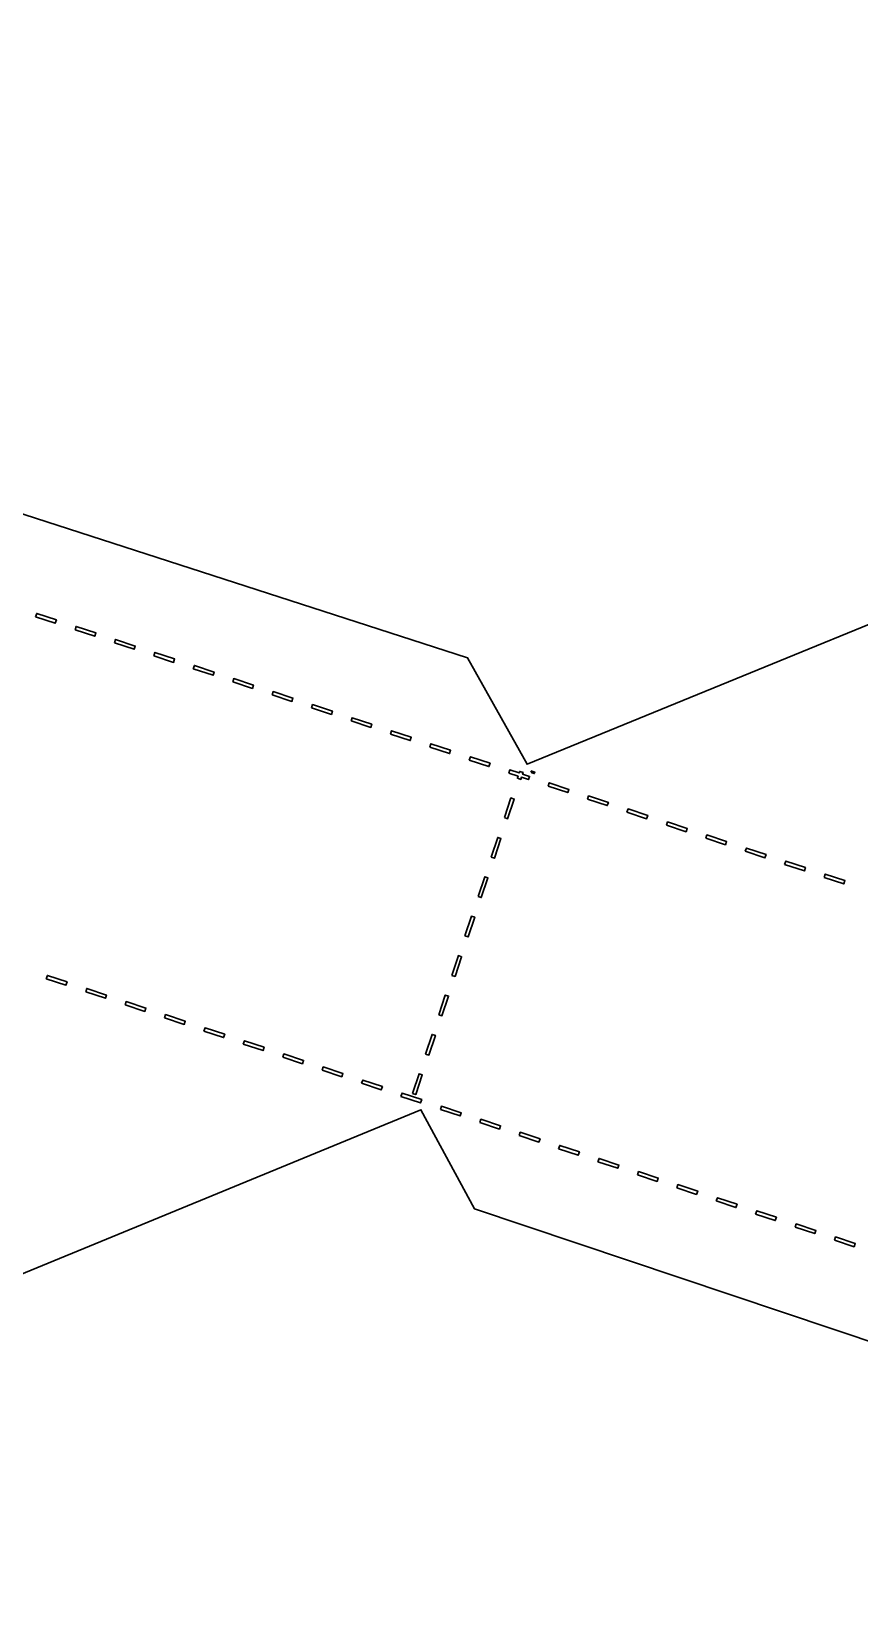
# Model space of a CAD drawing. Header units: centimetres. Extents: x -12.8 to 12.8, y -6 to 6.1.
# Drawn here: x -6.24 to 0.09, y -6.03 to 6.06 of the extents above; entities that cross this region are included whole.
import ezdxf

# ---------------------------------------------------------------- set-up
doc = ezdxf.new("R2010")
doc.units = ezdxf.units.CM
doc.header["$MEASUREMENT"] = 0
doc.layers.add('Layer 1', color=7, linetype='Continuous')

msp = doc.modelspace()

# ---------------------------------------------------------------- linework, layer by layer
at = {"layer": 'Layer 1', "color": 16, "lineweight": 30}
for points, knots in [([(-12.76186, 1.04619), (-12.76186, 1.04619), (-12.60807, -6.02893), (-12.60807, -6.02893), (-12.60807, -6.02893), (-12.60807, -6.02893), (-3.26414, -2.18586), (-3.26414, -2.18586), (-3.26414, -2.18586), (-3.26414, -2.18586), (-2.85486, -2.94323), (-2.85486, -2.94323), (-2.85486, -2.94323), (-2.85486, -2.94323), (5.78379, -5.84207), (5.78379, -5.84207), (5.78379, -5.84207), (5.78379, -5.84207), (6.47005, -5.36913), (6.47005, -5.36913), (6.47005, -5.36913), (6.47005, -5.36913), (7.22907, -3.05651), (7.22907, -3.05651), (7.22907, -3.05651), (7.22907, -3.05651), (7.26132, -3.76592), (7.26132, -3.76592), (7.26132, -3.76592), (7.27913, -4.15414), (7.60549, -4.44358), (7.99306, -4.41498), (7.99306, -4.41498), (7.99306, -4.41498), (9.13904, -4.33064), (9.13904, -4.33064), (9.13904, -4.33064), (9.52661, -4.30203), (9.82409, -3.96645), (9.80629, -3.57823), (9.80629, -3.57823), (9.80629, -3.57823), (9.76164, -2.83822), (9.76164, -2.83822), (9.76164, -2.83822), (9.82985, -2.84974), (9.8988, -2.85441), (9.96835, -2.85145), (9.96835, -2.85145), (10.19452, -2.84181), (10.4078, -2.75437), (10.60252, -2.60258), (10.60252, -2.60258), (10.60739, -2.60269), (10.6125, -2.60258), (10.6174, -2.60258), (10.6174, -2.60258), (10.96588, -2.60258), (11.24827, -2.32719), (11.24827, -1.98742), (11.24827, -1.98742), (11.24827, -1.93787), (11.24226, -1.88972), (11.23091, -1.84355), (11.23091, -1.84355), (11.5581, -1.82072), (11.8163, -1.55485), (11.8163, -1.23005), (11.8163, -1.23005), (11.8163, -1.13344), (11.79338, -1.0419), (11.75263, -0.96051), (11.75263, -0.96051), (11.76339, -0.96104), (11.77399, -0.96134), (11.78488, -0.96134), (11.78488, -0.96134), (12.13336, -0.96134), (12.41657, -0.68595), (12.41657, -0.34618), (12.41657, -0.34618), (12.41657, -0.12592), (12.29746, 0.0676), (12.11891, 0.17637), (12.11891, 0.17637), (12.47424, 0.17789), (12.76218, 0.50156), (12.76218, 0.90067), (12.76218, 0.90067), (12.76218, 1.2879), (12.49101, 1.60426), (12.15033, 1.62414), (12.15033, 1.62414), (12.27454, 1.74769), (12.35208, 1.92252), (12.35207, 2.1161), (12.35207, 2.1161), (12.35207, 2.49026), (12.06306, 2.79409), (11.70632, 2.79409), (11.70632, 2.79409), (11.67601, 2.79409), (11.64623, 2.79089), (11.61702, 2.78665), (11.61702, 2.78665), (11.68309, 2.88394), (11.72203, 3.00114), (11.72203, 3.12647), (11.72203, 3.12647), (11.72203, 3.46624), (11.43882, 3.74163), (11.09034, 3.74163), (11.09034, 3.74163), (11.01229, 3.74163), (10.93778, 3.72806), (10.86875, 3.70277), (10.86875, 3.70277), (10.86584, 3.70695), (10.86258, 3.71102), (10.85965, 3.71517), (10.85965, 3.71517), (10.86571, 3.74938), (10.86957, 3.78429), (10.86957, 3.82018), (10.86957, 3.82018), (10.86957, 4.15995), (10.58636, 4.43616), (10.23788, 4.43616), (10.23788, 4.43616), (10.16833, 4.43616), (10.10204, 4.42503), (10.03944, 4.40474), (10.03944, 4.40474), (9.91451, 4.44887), (9.78608, 4.469), (9.65579, 4.46344), (9.65579, 4.46344), (9.54316, 4.45864), (9.43397, 4.43406), (9.32837, 4.39233), (9.32837, 4.39233), (9.32837, 4.39233), (9.26884, 5.3779), (9.26884, 5.3779), (9.26884, 5.3779), (9.25103, 5.76612), (9.05118, 6.05556), (8.66361, 6.02696), (8.66361, 6.02696), (8.66361, 6.02696), (7.51846, 5.94262), (7.51846, 5.94262), (7.51846, 5.94262), (7.13089, 5.91401), (6.83258, 5.57843), (6.85039, 5.19021), (6.85039, 5.19021), (6.85039, 5.19021), (6.89669, 4.1757), (6.89669, 4.1757), (6.89669, 4.1757), (6.89669, 4.1757), (6.87767, 4.17487), (6.87767, 4.17487), (6.87767, 4.17487), (6.87767, 4.17487), (6.87354, 4.2683), (6.87354, 4.2683), (6.87354, 4.2683), (6.87354, 4.2683), (-2.45137, 0.45499), (-2.45137, 0.45499), (-2.45137, 0.45499), (-2.45137, 0.45499), (-2.90695, 1.26776), (-2.90695, 1.26776), (-2.90695, 1.26776), (-2.90695, 1.26776), (-11.46539, 4.03431), (-11.46539, 4.03431), (-11.46539, 4.03431), (-11.46539, 4.03431), (-11.93916, 3.51176), (-11.93916, 3.51176), (-11.93916, 3.51176), (-11.93916, 3.51176), (-12.75388, 1.05858), (-12.75388, 1.05858), (-12.75388, 1.05858), (-12.75388, 1.05858), (-12.66097, 1.0437), (-12.66097, 1.0437), (-12.66097, 1.0437), (-12.66354, 1.03412), (-12.66558, 1.02436), (-12.66676, 1.01476), (-12.66676, 1.01476), (-12.66676, 1.01476), (-12.76186, 1.04619), (-12.76186, 1.04619)], [0, 0, 0, 0, 0.01960784, 0.01960784, 0.01960784, 0.01960784, 0.03921569, 0.03921569, 0.03921569, 0.03921569, 0.05882353, 0.05882353, 0.05882353, 0.05882353, 0.07843137, 0.07843137, 0.07843137, 0.07843137, 0.09803922, 0.09803922, 0.09803922, 0.09803922, 0.11764706, 0.11764706, 0.11764706, 0.11764706, 0.1372549, 0.1372549, 0.1372549, 0.1372549, 0.15686275, 0.15686275, 0.15686275, 0.15686275, 0.17647059, 0.17647059, 0.17647059, 0.17647059, 0.19607843, 0.19607843, 0.19607843, 0.19607843, 0.21568627, 0.21568627, 0.21568627, 0.21568627, 0.23529412, 0.23529412, 0.23529412, 0.23529412, 0.25490196, 0.25490196, 0.25490196, 0.25490196, 0.2745098, 0.2745098, 0.2745098, 0.2745098, 0.29411765, 0.29411765, 0.29411765, 0.29411765, 0.31372549, 0.31372549, 0.31372549, 0.31372549, 0.33333333, 0.33333333, 0.33333333, 0.33333333, 0.35294118, 0.35294118, 0.35294118, 0.35294118, 0.37254902, 0.37254902, 0.37254902, 0.37254902, 0.39215686, 0.39215686, 0.39215686, 0.39215686, 0.41176471, 0.41176471, 0.41176471, 0.41176471, 0.43137255, 0.43137255, 0.43137255, 0.43137255, 0.45098039, 0.45098039, 0.45098039, 0.45098039, 0.47058824, 0.47058824, 0.47058824, 0.47058824, 0.49019608, 0.49019608, 0.49019608, 0.49019608, 0.50980392, 0.50980392, 0.50980392, 0.50980392, 0.52941176, 0.52941176, 0.52941176, 0.52941176, 0.54901961, 0.54901961, 0.54901961, 0.54901961, 0.56862745, 0.56862745, 0.56862745, 0.56862745, 0.58823529, 0.58823529, 0.58823529, 0.58823529, 0.60784314, 0.60784314, 0.60784314, 0.60784314, 0.62745098, 0.62745098, 0.62745098, 0.62745098, 0.64705882, 0.64705882, 0.64705882, 0.64705882, 0.66666667, 0.66666667, 0.66666667, 0.66666667, 0.68627451, 0.68627451, 0.68627451, 0.68627451, 0.70588235, 0.70588235, 0.70588235, 0.70588235, 0.7254902, 0.7254902, 0.7254902, 0.7254902, 0.74509804, 0.74509804, 0.74509804, 0.74509804, 0.76470588, 0.76470588, 0.76470588, 0.76470588, 0.78431373, 0.78431373, 0.78431373, 0.78431373, 0.80392157, 0.80392157, 0.80392157, 0.80392157, 0.82352941, 0.82352941, 0.82352941, 0.82352941, 0.84313725, 0.84313725, 0.84313725, 0.84313725, 0.8627451, 0.8627451, 0.8627451, 0.8627451, 0.88235294, 0.88235294, 0.88235294, 0.88235294, 0.90196078, 0.90196078, 0.90196078, 0.90196078, 0.92156863, 0.92156863, 0.92156863, 0.92156863, 0.94117647, 0.94117647, 0.94117647, 0.94117647, 0.96078431, 0.96078431, 0.96078431, 0.96078431, 1, 1, 1, 1]), ([(-6.21012, 1.5828), (-6.21012, 1.5828), (-6.20185, 1.60843), (-6.20185, 1.60843), (-6.20185, 1.60843), (-6.20185, 1.60843), (-6.05137, 1.55799), (-6.05137, 1.55799), (-6.05137, 1.55799), (-6.05137, 1.55799), (-6.05964, 1.53319), (-6.05964, 1.53319), (-6.05964, 1.53319), (-6.05964, 1.53319), (-6.21012, 1.5828), (-6.21012, 1.5828)], [0, 0, 0, 0, 0.2, 0.2, 0.2, 0.2, 0.4, 0.4, 0.4, 0.4, 0.6, 0.6, 0.6, 0.6, 1, 1, 1, 1]), ([(-5.90833, 1.48358), (-5.90833, 1.48358), (-5.90006, 1.50838), (-5.90006, 1.50838), (-5.90006, 1.50838), (-5.90006, 1.50838), (-5.74958, 1.45877), (-5.74958, 1.45877), (-5.74958, 1.45877), (-5.74958, 1.45877), (-5.75785, 1.43314), (-5.75785, 1.43314), (-5.75785, 1.43314), (-5.75785, 1.43314), (-5.90833, 1.48358), (-5.90833, 1.48358)], [0, 0, 0, 0, 0.2, 0.2, 0.2, 0.2, 0.4, 0.4, 0.4, 0.4, 0.6, 0.6, 0.6, 0.6, 1, 1, 1, 1]), ([(-5.60736, 1.38354), (-5.60736, 1.38354), (-5.59909, 1.40917), (-5.59909, 1.40917), (-5.59909, 1.40917), (-5.59909, 1.40917), (-5.44778, 1.35873), (-5.44778, 1.35873), (-5.44778, 1.35873), (-5.44778, 1.35873), (-5.45605, 1.33393), (-5.45605, 1.33393), (-5.45605, 1.33393), (-5.45605, 1.33393), (-5.60736, 1.38354), (-5.60736, 1.38354)], [0, 0, 0, 0, 0.2, 0.2, 0.2, 0.2, 0.4, 0.4, 0.4, 0.4, 0.6, 0.6, 0.6, 0.6, 1, 1, 1, 1]), ([(-5.30557, 1.28432), (-5.30557, 1.28432), (-5.2973, 1.30912), (-5.2973, 1.30912), (-5.2973, 1.30912), (-5.2973, 1.30912), (-5.14682, 1.25951), (-5.14682, 1.25951), (-5.14682, 1.25951), (-5.14682, 1.25951), (-5.15509, 1.23388), (-5.15509, 1.23388), (-5.15509, 1.23388), (-5.15509, 1.23388), (-5.30557, 1.28432), (-5.30557, 1.28432)], [0, 0, 0, 0, 0.2, 0.2, 0.2, 0.2, 0.4, 0.4, 0.4, 0.4, 0.6, 0.6, 0.6, 0.6, 1, 1, 1, 1]), ([(-5.00461, 1.18427), (-5.00461, 1.18427), (-4.99634, 1.2099), (-4.99634, 1.2099), (-4.99634, 1.2099), (-4.99634, 1.2099), (-4.84503, 1.15946), (-4.84503, 1.15946), (-4.84503, 1.15946), (-4.84503, 1.15946), (-4.8533, 1.13466), (-4.8533, 1.13466), (-4.8533, 1.13466), (-4.8533, 1.13466), (-5.00461, 1.18427), (-5.00461, 1.18427)], [0, 0, 0, 0, 0.2, 0.2, 0.2, 0.2, 0.4, 0.4, 0.4, 0.4, 0.6, 0.6, 0.6, 0.6, 1, 1, 1, 1]), ([(-4.70282, 1.08505), (-4.70282, 1.08505), (-4.69455, 1.10985), (-4.69455, 1.10985), (-4.69455, 1.10985), (-4.69455, 1.10985), (-4.54407, 1.06024), (-4.54407, 1.06024), (-4.54407, 1.06024), (-4.54407, 1.06024), (-4.55234, 1.03461), (-4.55234, 1.03461), (-4.55234, 1.03461), (-4.55234, 1.03461), (-4.70282, 1.08505), (-4.70282, 1.08505)], [0, 0, 0, 0, 0.2, 0.2, 0.2, 0.2, 0.4, 0.4, 0.4, 0.4, 0.6, 0.6, 0.6, 0.6, 1, 1, 1, 1]), ([(-4.40103, 0.98501), (-4.40103, 0.98501), (-4.39276, 1.00981), (-4.39276, 1.00981), (-4.39276, 1.00981), (-4.39276, 1.00981), (-4.24228, 0.9602), (-4.24228, 0.9602), (-4.24228, 0.9602), (-4.24228, 0.9602), (-4.25055, 0.9354), (-4.25055, 0.9354), (-4.25055, 0.9354), (-4.25055, 0.9354), (-4.40103, 0.98501), (-4.40103, 0.98501)], [0, 0, 0, 0, 0.2, 0.2, 0.2, 0.2, 0.4, 0.4, 0.4, 0.4, 0.6, 0.6, 0.6, 0.6, 1, 1, 1, 1]), ([(-4.10006, 0.88579), (-4.10006, 0.88579), (-4.09179, 0.91059), (-4.09179, 0.91059), (-4.09179, 0.91059), (-4.09179, 0.91059), (-3.94048, 0.86098), (-3.94048, 0.86098), (-3.94048, 0.86098), (-3.94048, 0.86098), (-3.94875, 0.83535), (-3.94875, 0.83535), (-3.94875, 0.83535), (-3.94875, 0.83535), (-4.10006, 0.88579), (-4.10006, 0.88579)], [0, 0, 0, 0, 0.2, 0.2, 0.2, 0.2, 0.4, 0.4, 0.4, 0.4, 0.6, 0.6, 0.6, 0.6, 1, 1, 1, 1]), ([(-3.79827, 0.78574), (-3.79827, 0.78574), (-3.79, 0.81054), (-3.79, 0.81054), (-3.79, 0.81054), (-3.79, 0.81054), (-3.63952, 0.76093), (-3.63952, 0.76093), (-3.63952, 0.76093), (-3.63952, 0.76093), (-3.64779, 0.73613), (-3.64779, 0.73613), (-3.64779, 0.73613), (-3.64779, 0.73613), (-3.79827, 0.78574), (-3.79827, 0.78574)], [0, 0, 0, 0, 0.2, 0.2, 0.2, 0.2, 0.4, 0.4, 0.4, 0.4, 0.6, 0.6, 0.6, 0.6, 1, 1, 1, 1]), ([(-3.49731, 0.6857), (-3.49731, 0.6857), (-3.48904, 0.71133), (-3.48904, 0.71133), (-3.48904, 0.71133), (-3.48904, 0.71133), (-3.33773, 0.66172), (-3.33773, 0.66172), (-3.33773, 0.66172), (-3.33773, 0.66172), (-3.346, 0.63609), (-3.346, 0.63609), (-3.346, 0.63609), (-3.346, 0.63609), (-3.49731, 0.6857), (-3.49731, 0.6857)], [0, 0, 0, 0, 0.2, 0.2, 0.2, 0.2, 0.4, 0.4, 0.4, 0.4, 0.6, 0.6, 0.6, 0.6, 1, 1, 1, 1]), ([(-3.19552, 0.58648), (-3.19552, 0.58648), (-3.18725, 0.61128), (-3.18725, 0.61128), (-3.18725, 0.61128), (-3.18725, 0.61128), (-3.03677, 0.56167), (-3.03677, 0.56167), (-3.03677, 0.56167), (-3.03677, 0.56167), (-3.04504, 0.53687), (-3.04504, 0.53687), (-3.04504, 0.53687), (-3.04504, 0.53687), (-3.19552, 0.58648), (-3.19552, 0.58648)], [0, 0, 0, 0, 0.2, 0.2, 0.2, 0.2, 0.4, 0.4, 0.4, 0.4, 0.6, 0.6, 0.6, 0.6, 1, 1, 1, 1]), ([(-2.89373, 0.48643), (-2.89373, 0.48643), (-2.88546, 0.51206), (-2.88546, 0.51206), (-2.88546, 0.51206), (-2.88546, 0.51206), (-2.73498, 0.46245), (-2.73498, 0.46245), (-2.73498, 0.46245), (-2.73498, 0.46245), (-2.74325, 0.43682), (-2.74325, 0.43682), (-2.74325, 0.43682), (-2.74325, 0.43682), (-2.89373, 0.48643), (-2.89373, 0.48643)], [0, 0, 0, 0, 0.2, 0.2, 0.2, 0.2, 0.4, 0.4, 0.4, 0.4, 0.6, 0.6, 0.6, 0.6, 1, 1, 1, 1]), ([(-2.59277, 0.38721), (-2.59277, 0.38721), (-2.5845, 0.41201), (-2.5845, 0.41201), (-2.5845, 0.41201), (-2.5845, 0.41201), (-2.51257, 0.38803), (-2.51257, 0.38803), (-2.51257, 0.38803), (-2.51257, 0.38803), (-2.50844, 0.39961), (-2.50844, 0.39961), (-2.50844, 0.39961), (-2.50844, 0.39961), (-2.48281, 0.39134), (-2.48281, 0.39134), (-2.48281, 0.39134), (-2.48281, 0.39134), (-2.48694, 0.37976), (-2.48694, 0.37976), (-2.48694, 0.37976), (-2.48694, 0.37976), (-2.4332, 0.3624), (-2.4332, 0.3624), (-2.4332, 0.3624), (-2.4332, 0.3624), (-2.4423, 0.3376), (-2.4423, 0.3376), (-2.4423, 0.3376), (-2.4423, 0.3376), (-2.49522, 0.35496), (-2.49522, 0.35496), (-2.49522, 0.35496), (-2.49522, 0.35496), (-2.50018, 0.33925), (-2.50018, 0.33925), (-2.50018, 0.33925), (-2.50018, 0.33925), (-2.52581, 0.34752), (-2.52581, 0.34752), (-2.52581, 0.34752), (-2.52581, 0.34752), (-2.52085, 0.36323), (-2.52085, 0.36323), (-2.52085, 0.36323), (-2.52085, 0.36323), (-2.59277, 0.38721), (-2.59277, 0.38721)], [0, 0, 0, 0, 0.07692308, 0.07692308, 0.07692308, 0.07692308, 0.15384615, 0.15384615, 0.15384615, 0.15384615, 0.23076923, 0.23076923, 0.23076923, 0.23076923, 0.30769231, 0.30769231, 0.30769231, 0.30769231, 0.38461538, 0.38461538, 0.38461538, 0.38461538, 0.46153846, 0.46153846, 0.46153846, 0.46153846, 0.53846154, 0.53846154, 0.53846154, 0.53846154, 0.61538462, 0.61538462, 0.61538462, 0.61538462, 0.69230769, 0.69230769, 0.69230769, 0.69230769, 0.76923077, 0.76923077, 0.76923077, 0.76923077, 0.84615385, 0.84615385, 0.84615385, 0.84615385, 1, 1, 1, 1]), ([(-2.42244, 0.40375), (-2.42244, 0.40375), (-2.39267, 0.39383), (-2.39267, 0.39383), (-2.39267, 0.39383), (-2.39449, 0.3906), (-2.39598, 0.38726), (-2.39763, 0.38391), (-2.39763, 0.38391), (-2.39763, 0.38391), (-2.41499, 0.3897), (-2.41499, 0.3897), (-2.41499, 0.3897), (-2.41499, 0.3897), (-2.42244, 0.40375), (-2.42244, 0.40375)], [0, 0, 0, 0, 0.2, 0.2, 0.2, 0.2, 0.4, 0.4, 0.4, 0.4, 0.6, 0.6, 0.6, 0.6, 1, 1, 1, 1]), ([(-2.29098, 0.28717), (-2.29098, 0.28717), (-2.28271, 0.3128), (-2.28271, 0.3128), (-2.28271, 0.3128), (-2.28271, 0.3128), (-2.13223, 0.26236), (-2.13223, 0.26236), (-2.13223, 0.26236), (-2.13223, 0.26236), (-2.1405, 0.23756), (-2.1405, 0.23756), (-2.1405, 0.23756), (-2.1405, 0.23756), (-2.29098, 0.28717), (-2.29098, 0.28717)], [0, 0, 0, 0, 0.2, 0.2, 0.2, 0.2, 0.4, 0.4, 0.4, 0.4, 0.6, 0.6, 0.6, 0.6, 1, 1, 1, 1]), ([(-2.62584, 0.04656), (-2.62584, 0.04656), (-2.5754, 0.19704), (-2.5754, 0.19704), (-2.5754, 0.19704), (-2.5754, 0.19704), (-2.5506, 0.18877), (-2.5506, 0.18877), (-2.5506, 0.18877), (-2.5506, 0.18877), (-2.60104, 0.03829), (-2.60104, 0.03829), (-2.60104, 0.03829), (-2.60104, 0.03829), (-2.62584, 0.04656), (-2.62584, 0.04656)], [0, 0, 0, 0, 0.2, 0.2, 0.2, 0.2, 0.4, 0.4, 0.4, 0.4, 0.6, 0.6, 0.6, 0.6, 1, 1, 1, 1]), ([(-1.99001, 0.18795), (-1.99001, 0.18795), (-1.98174, 0.21275), (-1.98174, 0.21275), (-1.98174, 0.21275), (-1.98174, 0.21275), (-1.83043, 0.16314), (-1.83043, 0.16314), (-1.83043, 0.16314), (-1.83043, 0.16314), (-1.8387, 0.13834), (-1.8387, 0.13834), (-1.8387, 0.13834), (-1.8387, 0.13834), (-1.99001, 0.18795), (-1.99001, 0.18795)], [0, 0, 0, 0, 0.2, 0.2, 0.2, 0.2, 0.4, 0.4, 0.4, 0.4, 0.6, 0.6, 0.6, 0.6, 1, 1, 1, 1]), ([(-1.68822, 0.0879), (-1.68822, 0.0879), (-1.67995, 0.11353), (-1.67995, 0.11353), (-1.67995, 0.11353), (-1.67995, 0.11353), (-1.52947, 0.06309), (-1.52947, 0.06309), (-1.52947, 0.06309), (-1.52947, 0.06309), (-1.53774, 0.03829), (-1.53774, 0.03829), (-1.53774, 0.03829), (-1.53774, 0.03829), (-1.68822, 0.0879), (-1.68822, 0.0879)], [0, 0, 0, 0, 0.2, 0.2, 0.2, 0.2, 0.4, 0.4, 0.4, 0.4, 0.6, 0.6, 0.6, 0.6, 1, 1, 1, 1]), ([(-1.38643, -0.01132), (-1.38643, -0.01132), (-1.37816, 0.01348), (-1.37816, 0.01348), (-1.37816, 0.01348), (-1.37816, 0.01348), (-1.22768, -0.03613), (-1.22768, -0.03613), (-1.22768, -0.03613), (-1.22768, -0.03613), (-1.23595, -0.06176), (-1.23595, -0.06176), (-1.23595, -0.06176), (-1.23595, -0.06176), (-1.38643, -0.01132), (-1.38643, -0.01132)], [0, 0, 0, 0, 0.2, 0.2, 0.2, 0.2, 0.4, 0.4, 0.4, 0.4, 0.6, 0.6, 0.6, 0.6, 1, 1, 1, 1]), ([(-2.72671, -0.25523), (-2.72671, -0.25523), (-2.67627, -0.10475), (-2.67627, -0.10475), (-2.67627, -0.10475), (-2.67627, -0.10475), (-2.65147, -0.11302), (-2.65147, -0.11302), (-2.65147, -0.11302), (-2.65147, -0.11302), (-2.70108, -0.2635), (-2.70108, -0.2635), (-2.70108, -0.2635), (-2.70108, -0.2635), (-2.72671, -0.25523), (-2.72671, -0.25523)], [0, 0, 0, 0, 0.2, 0.2, 0.2, 0.2, 0.4, 0.4, 0.4, 0.4, 0.6, 0.6, 0.6, 0.6, 1, 1, 1, 1]), ([(-1.08547, -0.11136), (-1.08547, -0.11136), (-1.0772, -0.08573), (-1.0772, -0.08573), (-1.0772, -0.08573), (-1.0772, -0.08573), (-0.92672, -0.13617), (-0.92672, -0.13617), (-0.92672, -0.13617), (-0.92672, -0.13617), (-0.93499, -0.16097), (-0.93499, -0.16097), (-0.93499, -0.16097), (-0.93499, -0.16097), (-1.08547, -0.11136), (-1.08547, -0.11136)], [0, 0, 0, 0, 0.2, 0.2, 0.2, 0.2, 0.4, 0.4, 0.4, 0.4, 0.6, 0.6, 0.6, 0.6, 1, 1, 1, 1]), ([(-0.78368, -0.21058), (-0.78368, -0.21058), (-0.77541, -0.18578), (-0.77541, -0.18578), (-0.77541, -0.18578), (-0.77541, -0.18578), (-0.62493, -0.23539), (-0.62493, -0.23539), (-0.62493, -0.23539), (-0.62493, -0.23539), (-0.6332, -0.26102), (-0.6332, -0.26102), (-0.6332, -0.26102), (-0.6332, -0.26102), (-0.78368, -0.21058), (-0.78368, -0.21058)], [0, 0, 0, 0, 0.2, 0.2, 0.2, 0.2, 0.4, 0.4, 0.4, 0.4, 0.6, 0.6, 0.6, 0.6, 1, 1, 1, 1]), ([(-0.48271, -0.31062), (-0.48271, -0.31062), (-0.47444, -0.28499), (-0.47444, -0.28499), (-0.47444, -0.28499), (-0.47444, -0.28499), (-0.32313, -0.33543), (-0.32313, -0.33543), (-0.32313, -0.33543), (-0.32313, -0.33543), (-0.3314, -0.36023), (-0.3314, -0.36023), (-0.3314, -0.36023), (-0.3314, -0.36023), (-0.48271, -0.31062), (-0.48271, -0.31062)], [0, 0, 0, 0, 0.2, 0.2, 0.2, 0.2, 0.4, 0.4, 0.4, 0.4, 0.6, 0.6, 0.6, 0.6, 1, 1, 1, 1]), ([(-2.82676, -0.55619), (-2.82676, -0.55619), (-2.77632, -0.40571), (-2.77632, -0.40571), (-2.77632, -0.40571), (-2.77632, -0.40571), (-2.75152, -0.41398), (-2.75152, -0.41398), (-2.75152, -0.41398), (-2.75152, -0.41398), (-2.80196, -0.56446), (-2.80196, -0.56446), (-2.80196, -0.56446), (-2.80196, -0.56446), (-2.82676, -0.55619), (-2.82676, -0.55619)], [0, 0, 0, 0, 0.2, 0.2, 0.2, 0.2, 0.4, 0.4, 0.4, 0.4, 0.6, 0.6, 0.6, 0.6, 1, 1, 1, 1]), ([(-0.18092, -0.40984), (-0.18092, -0.40984), (-0.17265, -0.38504), (-0.17265, -0.38504), (-0.17265, -0.38504), (-0.17265, -0.38504), (-0.02217, -0.43465), (-0.02217, -0.43465), (-0.02217, -0.43465), (-0.02217, -0.43465), (-0.03044, -0.46028), (-0.03044, -0.46028), (-0.03044, -0.46028), (-0.03044, -0.46028), (-0.18092, -0.40984), (-0.18092, -0.40984)], [0, 0, 0, 0, 0.2, 0.2, 0.2, 0.2, 0.4, 0.4, 0.4, 0.4, 0.6, 0.6, 0.6, 0.6, 1, 1, 1, 1]), ([(-2.9268, -0.85715), (-2.9268, -0.85715), (-2.87719, -0.70667), (-2.87719, -0.70667), (-2.87719, -0.70667), (-2.87719, -0.70667), (-2.85156, -0.71494), (-2.85156, -0.71494), (-2.85156, -0.71494), (-2.85156, -0.71494), (-2.902, -0.86542), (-2.902, -0.86542), (-2.902, -0.86542), (-2.902, -0.86542), (-2.9268, -0.85715), (-2.9268, -0.85715)], [0, 0, 0, 0, 0.2, 0.2, 0.2, 0.2, 0.4, 0.4, 0.4, 0.4, 0.6, 0.6, 0.6, 0.6, 1, 1, 1, 1]), ([(-3.02768, -1.15895), (-3.02768, -1.15895), (-2.97724, -1.00764), (-2.97724, -1.00764), (-2.97724, -1.00764), (-2.97724, -1.00764), (-2.95244, -1.01674), (-2.95244, -1.01674), (-2.95244, -1.01674), (-2.95244, -1.01674), (-3.00288, -1.16722), (-3.00288, -1.16722), (-3.00288, -1.16722), (-3.00288, -1.16722), (-3.02768, -1.15895), (-3.02768, -1.15895)], [0, 0, 0, 0, 0.2, 0.2, 0.2, 0.2, 0.4, 0.4, 0.4, 0.4, 0.6, 0.6, 0.6, 0.6, 1, 1, 1, 1]), ([(-6.12826, -1.18458), (-6.12826, -1.18458), (-6.11999, -1.15978), (-6.11999, -1.15978), (-6.11999, -1.15978), (-6.11999, -1.15978), (-5.96951, -1.20939), (-5.96951, -1.20939), (-5.96951, -1.20939), (-5.96951, -1.20939), (-5.97778, -1.23419), (-5.97778, -1.23419), (-5.97778, -1.23419), (-5.97778, -1.23419), (-6.12826, -1.18458), (-6.12826, -1.18458)], [0, 0, 0, 0, 0.2, 0.2, 0.2, 0.2, 0.4, 0.4, 0.4, 0.4, 0.6, 0.6, 0.6, 0.6, 1, 1, 1, 1]), ([(-5.8273, -1.28462), (-5.8273, -1.28462), (-5.81903, -1.25899), (-5.81903, -1.25899), (-5.81903, -1.25899), (-5.81903, -1.25899), (-5.66855, -1.30943), (-5.66855, -1.30943), (-5.66855, -1.30943), (-5.66855, -1.30943), (-5.67682, -1.33423), (-5.67682, -1.33423), (-5.67682, -1.33423), (-5.67682, -1.33423), (-5.8273, -1.28462), (-5.8273, -1.28462)], [0, 0, 0, 0, 0.2, 0.2, 0.2, 0.2, 0.4, 0.4, 0.4, 0.4, 0.6, 0.6, 0.6, 0.6, 1, 1, 1, 1]), ([(-3.12772, -1.45991), (-3.12772, -1.45991), (-3.07811, -1.30943), (-3.07811, -1.30943), (-3.07811, -1.30943), (-3.07811, -1.30943), (-3.05248, -1.3177), (-3.05248, -1.3177), (-3.05248, -1.3177), (-3.05248, -1.3177), (-3.10292, -1.46818), (-3.10292, -1.46818), (-3.10292, -1.46818), (-3.10292, -1.46818), (-3.12772, -1.45991), (-3.12772, -1.45991)], [0, 0, 0, 0, 0.2, 0.2, 0.2, 0.2, 0.4, 0.4, 0.4, 0.4, 0.6, 0.6, 0.6, 0.6, 1, 1, 1, 1]), ([(-5.52551, -1.38467), (-5.52551, -1.38467), (-5.51724, -1.35904), (-5.51724, -1.35904), (-5.51724, -1.35904), (-5.51724, -1.35904), (-5.36676, -1.40948), (-5.36676, -1.40948), (-5.36676, -1.40948), (-5.36676, -1.40948), (-5.37503, -1.43428), (-5.37503, -1.43428), (-5.37503, -1.43428), (-5.37503, -1.43428), (-5.52551, -1.38467), (-5.52551, -1.38467)], [0, 0, 0, 0, 0.2, 0.2, 0.2, 0.2, 0.4, 0.4, 0.4, 0.4, 0.6, 0.6, 0.6, 0.6, 1, 1, 1, 1]), ([(-5.22454, -1.48471), (-5.22454, -1.48471), (-5.21627, -1.45908), (-5.21627, -1.45908), (-5.21627, -1.45908), (-5.21627, -1.45908), (-5.06579, -1.50952), (-5.06579, -1.50952), (-5.06579, -1.50952), (-5.06579, -1.50952), (-5.07406, -1.53432), (-5.07406, -1.53432), (-5.07406, -1.53432), (-5.07406, -1.53432), (-5.22454, -1.48471), (-5.22454, -1.48471)], [0, 0, 0, 0, 0.2, 0.2, 0.2, 0.2, 0.4, 0.4, 0.4, 0.4, 0.6, 0.6, 0.6, 0.6, 1, 1, 1, 1]), ([(-4.92275, -1.58476), (-4.92275, -1.58476), (-4.91448, -1.55913), (-4.91448, -1.55913), (-4.91448, -1.55913), (-4.91448, -1.55913), (-4.764, -1.60957), (-4.764, -1.60957), (-4.764, -1.60957), (-4.764, -1.60957), (-4.77227, -1.63437), (-4.77227, -1.63437), (-4.77227, -1.63437), (-4.77227, -1.63437), (-4.92275, -1.58476), (-4.92275, -1.58476)], [0, 0, 0, 0, 0.2, 0.2, 0.2, 0.2, 0.4, 0.4, 0.4, 0.4, 0.6, 0.6, 0.6, 0.6, 1, 1, 1, 1]), ([(-4.62179, -1.68398), (-4.62179, -1.68398), (-4.61352, -1.65918), (-4.61352, -1.65918), (-4.61352, -1.65918), (-4.61352, -1.65918), (-4.46304, -1.70879), (-4.46304, -1.70879), (-4.46304, -1.70879), (-4.46304, -1.70879), (-4.47131, -1.73442), (-4.47131, -1.73442), (-4.47131, -1.73442), (-4.47131, -1.73442), (-4.62179, -1.68398), (-4.62179, -1.68398)], [0, 0, 0, 0, 0.2, 0.2, 0.2, 0.2, 0.4, 0.4, 0.4, 0.4, 0.6, 0.6, 0.6, 0.6, 1, 1, 1, 1]), ([(-3.22859, -1.76087), (-3.22859, -1.76087), (-3.17815, -1.61039), (-3.17815, -1.61039), (-3.17815, -1.61039), (-3.17815, -1.61039), (-3.15335, -1.61866), (-3.15335, -1.61866), (-3.15335, -1.61866), (-3.15335, -1.61866), (-3.20296, -1.76914), (-3.20296, -1.76914), (-3.20296, -1.76914), (-3.20296, -1.76914), (-3.22859, -1.76087), (-3.22859, -1.76087)], [0, 0, 0, 0, 0.2, 0.2, 0.2, 0.2, 0.4, 0.4, 0.4, 0.4, 0.6, 0.6, 0.6, 0.6, 1, 1, 1, 1]), ([(-4.32083, -1.78402), (-4.32083, -1.78402), (-4.31173, -1.75922), (-4.31173, -1.75922), (-4.31173, -1.75922), (-4.31173, -1.75922), (-4.16125, -1.80883), (-4.16125, -1.80883), (-4.16125, -1.80883), (-4.16125, -1.80883), (-4.16952, -1.83446), (-4.16952, -1.83446), (-4.16952, -1.83446), (-4.16952, -1.83446), (-4.32083, -1.78402), (-4.32083, -1.78402)], [0, 0, 0, 0, 0.2, 0.2, 0.2, 0.2, 0.4, 0.4, 0.4, 0.4, 0.6, 0.6, 0.6, 0.6, 1, 1, 1, 1]), ([(-4.01904, -1.88407), (-4.01904, -1.88407), (-4.01077, -1.85927), (-4.01077, -1.85927), (-4.01077, -1.85927), (-4.01077, -1.85927), (-3.86029, -1.90888), (-3.86029, -1.90888), (-3.86029, -1.90888), (-3.86029, -1.90888), (-3.86856, -1.93451), (-3.86856, -1.93451), (-3.86856, -1.93451), (-3.86856, -1.93451), (-4.01904, -1.88407), (-4.01904, -1.88407)], [0, 0, 0, 0, 0.2, 0.2, 0.2, 0.2, 0.4, 0.4, 0.4, 0.4, 0.6, 0.6, 0.6, 0.6, 1, 1, 1, 1]), ([(-3.32864, -2.06184), (-3.32864, -2.06184), (-3.2782, -1.91136), (-3.2782, -1.91136), (-3.2782, -1.91136), (-3.2782, -1.91136), (-3.2534, -1.91963), (-3.2534, -1.91963), (-3.2534, -1.91963), (-3.2534, -1.91963), (-3.30384, -2.07094), (-3.30384, -2.07094), (-3.30384, -2.07094), (-3.30384, -2.07094), (-3.32864, -2.06184), (-3.32864, -2.06184)], [0, 0, 0, 0, 0.2, 0.2, 0.2, 0.2, 0.4, 0.4, 0.4, 0.4, 0.6, 0.6, 0.6, 0.6, 1, 1, 1, 1]), ([(-3.71807, -1.98411), (-3.71807, -1.98411), (-3.70897, -1.95931), (-3.70897, -1.95931), (-3.70897, -1.95931), (-3.70897, -1.95931), (-3.55849, -2.00892), (-3.55849, -2.00892), (-3.55849, -2.00892), (-3.55849, -2.00892), (-3.56676, -2.03455), (-3.56676, -2.03455), (-3.56676, -2.03455), (-3.56676, -2.03455), (-3.71807, -1.98411), (-3.71807, -1.98411)], [0, 0, 0, 0, 0.2, 0.2, 0.2, 0.2, 0.4, 0.4, 0.4, 0.4, 0.6, 0.6, 0.6, 0.6, 1, 1, 1, 1]), ([(-3.41628, -2.08416), (-3.41628, -2.08416), (-3.40801, -2.05936), (-3.40801, -2.05936), (-3.40801, -2.05936), (-3.40801, -2.05936), (-3.25753, -2.10897), (-3.25753, -2.10897), (-3.25753, -2.10897), (-3.25753, -2.10897), (-3.2658, -2.13377), (-3.2658, -2.13377), (-3.2658, -2.13377), (-3.2658, -2.13377), (-3.41628, -2.08416), (-3.41628, -2.08416)], [0, 0, 0, 0, 0.2, 0.2, 0.2, 0.2, 0.4, 0.4, 0.4, 0.4, 0.6, 0.6, 0.6, 0.6, 1, 1, 1, 1]), ([(-3.11532, -2.18421), (-3.11532, -2.18421), (-3.10705, -2.15941), (-3.10705, -2.15941), (-3.10705, -2.15941), (-3.10705, -2.15941), (-2.95574, -2.20902), (-2.95574, -2.20902), (-2.95574, -2.20902), (-2.95574, -2.20902), (-2.96401, -2.23382), (-2.96401, -2.23382), (-2.96401, -2.23382), (-2.96401, -2.23382), (-3.11532, -2.18421), (-3.11532, -2.18421)], [0, 0, 0, 0, 0.2, 0.2, 0.2, 0.2, 0.4, 0.4, 0.4, 0.4, 0.6, 0.6, 0.6, 0.6, 1, 1, 1, 1]), ([(-2.81353, -2.28425), (-2.81353, -2.28425), (-2.80526, -2.25862), (-2.80526, -2.25862), (-2.80526, -2.25862), (-2.80526, -2.25862), (-2.65478, -2.30906), (-2.65478, -2.30906), (-2.65478, -2.30906), (-2.65478, -2.30906), (-2.66305, -2.33386), (-2.66305, -2.33386), (-2.66305, -2.33386), (-2.66305, -2.33386), (-2.81353, -2.28425), (-2.81353, -2.28425)], [0, 0, 0, 0, 0.2, 0.2, 0.2, 0.2, 0.4, 0.4, 0.4, 0.4, 0.6, 0.6, 0.6, 0.6, 1, 1, 1, 1]), ([(-2.51256, -2.3843), (-2.51256, -2.3843), (-2.50429, -2.35867), (-2.50429, -2.35867), (-2.50429, -2.35867), (-2.50429, -2.35867), (-2.35298, -2.40911), (-2.35298, -2.40911), (-2.35298, -2.40911), (-2.35298, -2.40911), (-2.36125, -2.43391), (-2.36125, -2.43391), (-2.36125, -2.43391), (-2.36125, -2.43391), (-2.51256, -2.3843), (-2.51256, -2.3843)], [0, 0, 0, 0, 0.2, 0.2, 0.2, 0.2, 0.4, 0.4, 0.4, 0.4, 0.6, 0.6, 0.6, 0.6, 1, 1, 1, 1]), ([(-2.21077, -2.48434), (-2.21077, -2.48434), (-2.2025, -2.45871), (-2.2025, -2.45871), (-2.2025, -2.45871), (-2.2025, -2.45871), (-2.05202, -2.50915), (-2.05202, -2.50915), (-2.05202, -2.50915), (-2.05202, -2.50915), (-2.06029, -2.53395), (-2.06029, -2.53395), (-2.06029, -2.53395), (-2.06029, -2.53395), (-2.21077, -2.48434), (-2.21077, -2.48434)], [0, 0, 0, 0, 0.2, 0.2, 0.2, 0.2, 0.4, 0.4, 0.4, 0.4, 0.6, 0.6, 0.6, 0.6, 1, 1, 1, 1]), ([(-1.90981, -2.58356), (-1.90981, -2.58356), (-1.90154, -2.55876), (-1.90154, -2.55876), (-1.90154, -2.55876), (-1.90154, -2.55876), (-1.75023, -2.6092), (-1.75023, -2.6092), (-1.75023, -2.6092), (-1.75023, -2.6092), (-1.7585, -2.634), (-1.7585, -2.634), (-1.7585, -2.634), (-1.7585, -2.634), (-1.90981, -2.58356), (-1.90981, -2.58356)], [0, 0, 0, 0, 0.2, 0.2, 0.2, 0.2, 0.4, 0.4, 0.4, 0.4, 0.6, 0.6, 0.6, 0.6, 1, 1, 1, 1]), ([(-1.60802, -2.68361), (-1.60802, -2.68361), (-1.59975, -2.65881), (-1.59975, -2.65881), (-1.59975, -2.65881), (-1.59975, -2.65881), (-1.44927, -2.70842), (-1.44927, -2.70842), (-1.44927, -2.70842), (-1.44927, -2.70842), (-1.45754, -2.73405), (-1.45754, -2.73405), (-1.45754, -2.73405), (-1.45754, -2.73405), (-1.60802, -2.68361), (-1.60802, -2.68361)], [0, 0, 0, 0, 0.2, 0.2, 0.2, 0.2, 0.4, 0.4, 0.4, 0.4, 0.6, 0.6, 0.6, 0.6, 1, 1, 1, 1]), ([(-1.30706, -2.78365), (-1.30706, -2.78365), (-1.29879, -2.75885), (-1.29879, -2.75885), (-1.29879, -2.75885), (-1.29879, -2.75885), (-1.14748, -2.80846), (-1.14748, -2.80846), (-1.14748, -2.80846), (-1.14748, -2.80846), (-1.15658, -2.83409), (-1.15658, -2.83409), (-1.15658, -2.83409), (-1.15658, -2.83409), (-1.30706, -2.78365), (-1.30706, -2.78365)], [0, 0, 0, 0, 0.2, 0.2, 0.2, 0.2, 0.4, 0.4, 0.4, 0.4, 0.6, 0.6, 0.6, 0.6, 1, 1, 1, 1]), ([(-1.00527, -2.8837), (-1.00527, -2.8837), (-0.997, -2.8589), (-0.997, -2.8589), (-0.997, -2.8589), (-0.997, -2.8589), (-0.84652, -2.90851), (-0.84652, -2.90851), (-0.84652, -2.90851), (-0.84652, -2.90851), (-0.85479, -2.93414), (-0.85479, -2.93414), (-0.85479, -2.93414), (-0.85479, -2.93414), (-1.00527, -2.8837), (-1.00527, -2.8837)], [0, 0, 0, 0, 0.2, 0.2, 0.2, 0.2, 0.4, 0.4, 0.4, 0.4, 0.6, 0.6, 0.6, 0.6, 1, 1, 1, 1]), ([(-0.7043, -2.98374), (-0.7043, -2.98374), (-0.69603, -2.95894), (-0.69603, -2.95894), (-0.69603, -2.95894), (-0.69603, -2.95894), (-0.54555, -3.00855), (-0.54555, -3.00855), (-0.54555, -3.00855), (-0.54555, -3.00855), (-0.55382, -3.03335), (-0.55382, -3.03335), (-0.55382, -3.03335), (-0.55382, -3.03335), (-0.7043, -2.98374), (-0.7043, -2.98374)], [0, 0, 0, 0, 0.2, 0.2, 0.2, 0.2, 0.4, 0.4, 0.4, 0.4, 0.6, 0.6, 0.6, 0.6, 1, 1, 1, 1]), ([(-0.40251, -3.08379), (-0.40251, -3.08379), (-0.39424, -3.05899), (-0.39424, -3.05899), (-0.39424, -3.05899), (-0.39424, -3.05899), (-0.24376, -3.1086), (-0.24376, -3.1086), (-0.24376, -3.1086), (-0.24376, -3.1086), (-0.25203, -3.1334), (-0.25203, -3.1334), (-0.25203, -3.1334), (-0.25203, -3.1334), (-0.40251, -3.08379), (-0.40251, -3.08379)], [0, 0, 0, 0, 0.2, 0.2, 0.2, 0.2, 0.4, 0.4, 0.4, 0.4, 0.6, 0.6, 0.6, 0.6, 1, 1, 1, 1]), ([(-0.10155, -3.18383), (-0.10155, -3.18383), (-0.09328, -3.1582), (-0.09328, -3.1582), (-0.09328, -3.1582), (-0.09328, -3.1582), (0.0572, -3.20864), (0.0572, -3.20864), (0.0572, -3.20864), (0.0572, -3.20864), (0.04893, -3.23344), (0.04893, -3.23344), (0.04893, -3.23344), (0.04893, -3.23344), (-0.10155, -3.18383), (-0.10155, -3.18383)], [0, 0, 0, 0, 0.2, 0.2, 0.2, 0.2, 0.4, 0.4, 0.4, 0.4, 0.6, 0.6, 0.6, 0.6, 1, 1, 1, 1])]:
    msp.add_open_spline(points, degree=3, knots=knots, dxfattribs=at)

doc.saveas('drawing.dxf')
